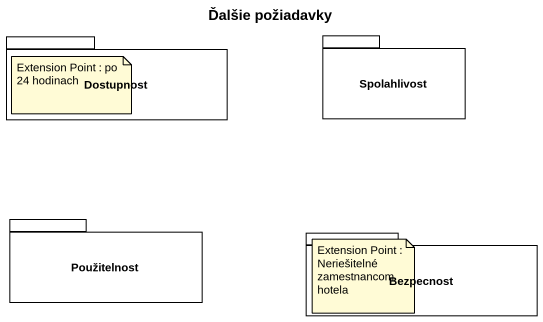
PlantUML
@startuml
title Ďalšie požiadavky
package Dostupnost {
}
package Spolahlivost {
}
package Použitelnost {
}
package Bezpecnost {
}
note as N1
  Extension Point : po 24 hodinach
end note
note as N2
  Extension Point : Neriešitelné zamestnancom hotela
end note
@enduml
